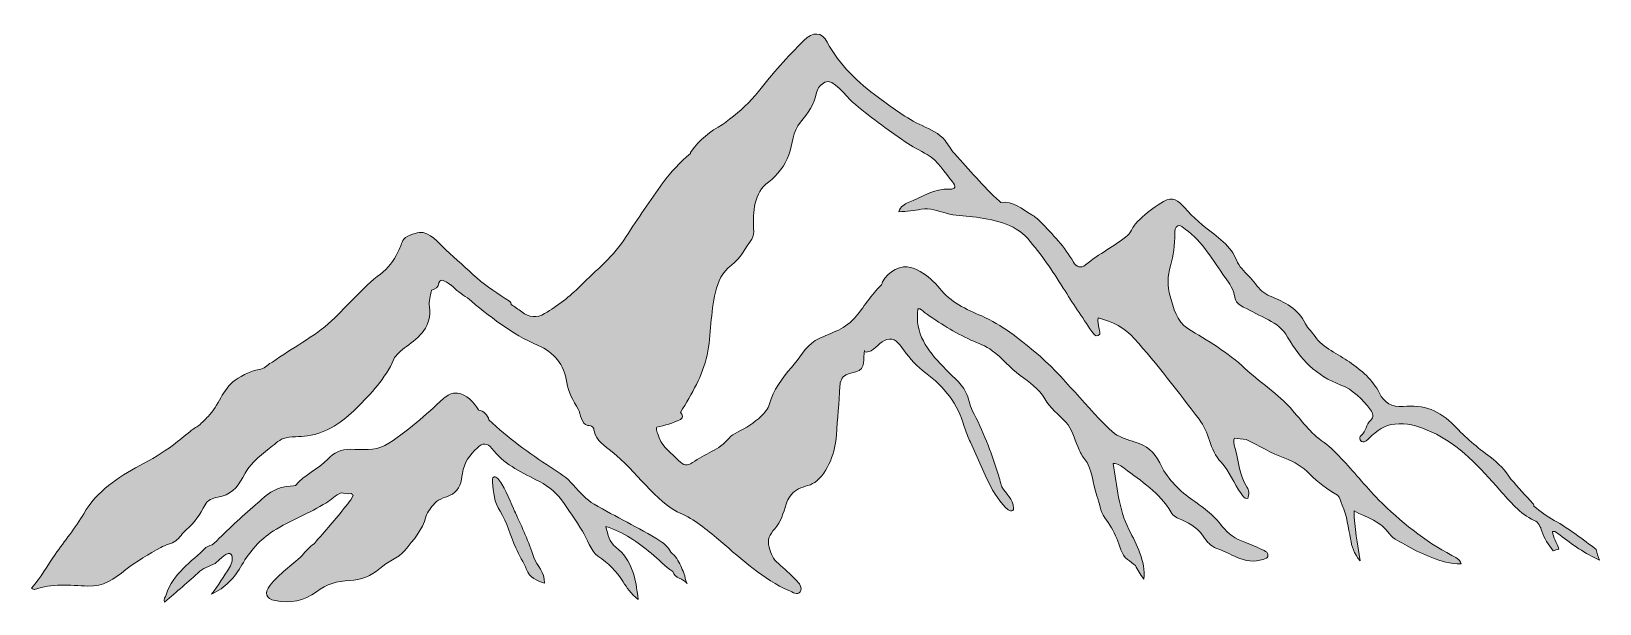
# Model space of a CAD drawing. Header units: inches. Extents: x 48 to 702, y -494 to -256.
import ezdxf

# ---------------------------------------------------------------- set-up
doc = ezdxf.new("R2010")
doc.units = ezdxf.units.IN
doc.header["$MEASUREMENT"] = 0
doc.layers.add('Layer 1', color=7, linetype='Continuous')

msp = doc.modelspace()

# ---------------------------------------------------------------- hatches: boundary and pattern name
at = {"layer": 'Layer 1', "true_color": 0xffffff}
h = msp.add_hatch(color=7, dxfattribs=at)
h.dxf.hatch_style = 2
edge = h.paths.add_edge_path()
edge.add_spline(control_points=[(257.53, -474.74), (258.74, -478.32), (262.29, -480.87), (261.91, -485.47), (258.6, -484.49), (255.89, -483.16), (254.49, -479.82), (253.2, -476.73), (251.43, -473.85), (250.01, -470.82), (247.67, -465.79), (246.5, -460.2), (243.46, -455.53), (240.98, -451.72), (240.66, -447.59), (240.28, -443.36), (240.21, -442.59), (240.03, -441.49), (241.03, -441.24), (241.91, -441.02), (243.05, -442.32), (244.22, -444.25), (246.62, -448.21), (249.14, -454.8), (249.83, -456.24), (252.71, -462.27), (255.4, -468.4), (257.53, -474.74)], knot_values=[0, 0, 0, 0, 1, 1, 1, 2, 2, 2, 3, 3, 3, 4, 4, 4, 5, 5, 5, 6, 6, 6, 7, 7, 7, 8, 8, 8, 9, 9, 9, 9], degree=3, periodic=1)
edge = h.paths.add_edge_path()
edge.add_spline(control_points=[(702.05, -475.87), (701.41, -474.47), (700.92, -473.01), (700.65, -471.46), (694.95, -467.19), (689.31, -462.85), (683.09, -459.32), (680.09, -457.61), (677.26, -455.66), (674.67, -453.44), (674.66, -453.04), (674.53, -452.64), (674.19, -452.27), (671.15, -448.92), (668.11, -445.57), (665.07, -442.21), (662.88, -438.53), (659.8, -435.44), (656.39, -432.91), (651.01, -428.92), (645.98, -424.69), (641.45, -419.88), (635.56, -413.62), (628.57, -410.95), (620.08, -411.87), (615.49, -412.37), (612.11, -410.14), (610.2, -406.29), (607.46, -400.74), (602.65, -396.73), (597.66, -393.26), (593.21, -390.16), (586.51, -387.28), (583.39, -382.73), (582.13, -380.89), (580.33, -379.38), (579.34, -377.35), (576.27, -371.11), (570.7, -368.32), (564.61, -365.88), (562.02, -364.85), (560.15, -362.91), (558.46, -360.76), (556.65, -358.46), (554.75, -356.51), (552.76, -354.41), (550.87, -352.4), (550.22, -349.26), (548.48, -346.99), (546.4, -344.28), (543.77, -342.01), (541.07, -339.93), (536.74, -336.57), (532.5, -333.15), (528.9, -328.98), (526.33, -325.99), (523.98, -324.1), (520.17, -326.37), (517.05, -328.24), (514.1, -330.4), (511.39, -332.82), (510.19, -333.89), (509.04, -334.98), (508.04, -336.24), (507.13, -337.39), (506.4, -339.51), (505.33, -340.41), (499.82, -345.06), (493.17, -348.2), (487.66, -352.84), (485.84, -354.37), (483.81, -353.86), (482.56, -351.65), (478.96, -345.28), (473.9, -340.11), (468.85, -334.91), (467.7, -333.72), (466.5, -332.69), (465.17, -331.93), (460.95, -329.56), (457.64, -326.11), (452.23, -326.83), (452.07, -326.66), (451.89, -326.49), (451.7, -326.32), (444.89, -320.24), (439.17, -313.13), (432.96, -306.48), (431.46, -304.86), (430.44, -302.8), (429.06, -301.05), (426.55, -297.92), (422.99, -296.44), (419.43, -294.8), (412.83, -291.76), (407.06, -287.33), (401.23, -283.05), (392.66, -276.77), (385.03, -269.64), (379.92, -260.05), (377.57, -255.64), (374.04, -255.51), (370.1, -259.35), (363.3, -265.99), (357.09, -273.18), (351.16, -280.59), (347.63, -284.99), (343.63, -288.77), (339.14, -292.12), (338.16, -292.84), (337.22, -293.61), (336.28, -294.39), (331.05, -297), (326.64, -300.72), (323.13, -305.53), (322.92, -305.83), (322.83, -306.12), (322.81, -306.39), (318.54, -310.19), (314.59, -314.03), (311.39, -318.62), (306.21, -326.04), (300.89, -333.37), (296.07, -341.02), (290.97, -349.11), (283.59, -354.99), (276.96, -361.58), (272.51, -365.99), (267.52, -369.96), (262.04, -373.15), (258.74, -375.07), (255.63, -374.72), (252.46, -372.4), (251.03, -371.36), (249.56, -370.35), (248.1, -369.35), (248.08, -368.83), (247.85, -368.31), (247.31, -367.94), (242.88, -364.92), (237.82, -361.97), (233.75, -358.3), (229.46, -354.42), (225.15, -350.46), (220.84, -346.57), (217.91, -343.92), (214.12, -338.72), (209.69, -339.36), (207.88, -339.62), (203.74, -340.9), (202.9, -342.7), (202.15, -344.3), (201.65, -346.02), (200.86, -347.6), (199.09, -351.15), (196.65, -354.27), (193.51, -356.65), (186, -362.32), (180.04, -369.71), (173.2, -376.11), (165.79, -383.05), (156.67, -387.35), (148.57, -393.41), (146.81, -393.84), (145.6, -396), (143.67, -396.28), (139.82, -396.84), (136.3, -398.63), (133.01, -400.9), (127.52, -404.68), (126.22, -411.52), (121.63, -416.02), (120.37, -417.25), (119.2, -418.63), (117.86, -419.74), (116.74, -420.68), (115.2, -421.23), (114.17, -422.27), (111.85, -424.12), (109.54, -425.97), (107.2, -427.79), (102.73, -431.25), (98.15, -433.85), (93.17, -436.52), (83.9, -441.49), (75.32, -447.11), (69.81, -456.54), (66.32, -462.52), (61.79, -467.87), (57.87, -473.57), (54.68, -478.19), (51.94, -483.2), (47.95, -487.55), (48.71, -487.91), (49.06, -488.22), (49.26, -488.15), (56.52, -485.46), (64.03, -486.36), (71.45, -486.72), (78, -487.04), (82.58, -483.77), (87.41, -479.87), (91.68, -476.41), (97.16, -473.31), (101.96, -470.62), (103.9, -469.53), (106.45, -469.06), (108.23, -467.84), (109.89, -466.7), (110.92, -464.53), (112.54, -463.25), (116.02, -460.48), (118.27, -456.73), (120.39, -452.84), (121.41, -450.98), (123.51, -450.03), (125.72, -449.66), (130.7, -448.83), (133.9, -445.9), (136.11, -441.41), (138.58, -436.4), (142.82, -432.71), (147.19, -429.39), (148.99, -428.02), (151.01, -425.92), (153.12, -425.21), (156.12, -424.2), (160.01, -424.61), (163.15, -424.12), (171.17, -422.89), (177.9, -418.2), (183.54, -412.58), (189.63, -406.52), (195.57, -400.33), (199.13, -392.15), (199.86, -390.49), (202.25, -388.42), (204.38, -386.88), (209.88, -382.9), (215.08, -378.46), (213.94, -370.34), (213.61, -368), (214.35, -365.72), (214.84, -363.4), (216.36, -363.01), (217.68, -362.13), (217.96, -360.37), (217.97, -360.26), (217.98, -360.16), (217.98, -360.06), (219.04, -358.67), (219.87, -359.19), (222.83, -361.1), (222.93, -361.16), (223, -361.21), (223.09, -361.26), (225.12, -363.33), (227.37, -365.1), (229.82, -366.58), (238.94, -374.24), (248.22, -381.6), (259.32, -386.45), (265.83, -389.3), (270.3, -394.34), (271.29, -401.84), (271.83, -405.92), (274.01, -409.51), (276.01, -413.02), (277.13, -414.98), (277.31, -419.23), (280, -419.73), (280.73, -419.86), (281.56, -419.9), (282.07, -420.44), (282.47, -420.86), (282.57, -421.48), (282.69, -422.04), (283.63, -426.23), (287, -428.29), (290.15, -430.74), (300.4, -438.67), (307.55, -451.4), (319.56, -456.81), (325.57, -459.52), (330.54, -463.92), (335.52, -468.16), (344.17, -475.51), (353.36, -484.1), (363.94, -488.56), (365.45, -489.19), (367.49, -490.86), (368.65, -489.07), (369.69, -487.45), (368.21, -485.45), (366.81, -484.09), (364.44, -481.79), (362.06, -479.47), (359.5, -477.37), (357.28, -475.55), (356.36, -473.16), (355.66, -470.47), (354.83, -467.27), (355.83, -465.33), (357.99, -462.84), (360.59, -459.86), (361.62, -456.3), (362.77, -452.57), (363.5, -450.18), (364.91, -448.05), (367.03, -446.68), (369.39, -445.16), (372.38, -445.1), (374.68, -443.49), (380.31, -439.55), (383.38, -430.32), (383.76, -423.83), (384.15, -417.03), (384.83, -410.24), (385.16, -403.44), (385.25, -401.54), (385.97, -399.59), (387.73, -398.66), (388.98, -397.99), (390.41, -397.79), (391.78, -397.43), (396.47, -396.19), (394.64, -391.86), (395.48, -388.5), (395.12, -389.95), (398.14, -388.66), (398.35, -388.53), (400.74, -387.09), (402.82, -383.94), (405.84, -383.74), (408.61, -383.56), (410.47, -386.47), (411.9, -388.42), (414.47, -391.93), (417.27, -395.21), (420.89, -397.86), (428.62, -403.53), (434.45, -410.74), (437.02, -420.21), (437.5, -421.97), (438.83, -425.14), (439.61, -426.76), (442.79, -433.36), (445.29, -440.27), (448.88, -446.68), (449.42, -447.64), (453.93, -455.03), (456.37, -455.32), (457.18, -455.42), (457.68, -455.22), (457.62, -454.19), (457.43, -450.46), (454.48, -448.25), (452.75, -445.39), (452.35, -444.73), (451.82, -442.03), (451.06, -439.63), (448.23, -430.64), (444.83, -421.93), (440.41, -413.55), (439.24, -411.34), (439.02, -408.39), (437.75, -405.99), (435.44, -401.64), (431.47, -398.7), (428.19, -395.25), (421.72, -388.44), (416.25, -381.47), (417.72, -371.22), (418.98, -370.83), (419.66, -372.06), (420.53, -372.69), (426.64, -377.03), (432.99, -381.09), (439.85, -384.15), (443.05, -385.57), (445.87, -386.5), (448.72, -388.62), (452.92, -391.73), (456.17, -395.75), (460.35, -398.88), (464.17, -401.73), (468.15, -404.48), (470.6, -408.68), (472.84, -412.5), (476.46, -415.22), (479.42, -418.42), (482.06, -421.28), (482.95, -425.09), (484.36, -428.59), (485.08, -430.37), (485.88, -432.07), (487.11, -433.56), (490.7, -437.91), (490.39, -443.98), (492.37, -449.08), (493.51, -452.02), (493.65, -455.62), (495.66, -458.23), (497.69, -460.87), (499.31, -463.8), (500.66, -466.85), (501.96, -469.8), (502.43, -473.59), (505.08, -475.6), (506.22, -476.47), (507.36, -477.33), (508.5, -478.2), (509.22, -480.07), (510.46, -481.88), (511.97, -483.77), (512.69, -476.25), (508.98, -469.62), (505.72, -463.15), (501.37, -454.51), (500.74, -445.04), (499.09, -435.63), (501.19, -435.6), (502.56, -436.67), (503.79, -437.61), (510.87, -443.02), (518.54, -447.83), (523.22, -455.84), (524.21, -457.55), (525.99, -458.44), (527.75, -459.14), (531.72, -460.72), (534.95, -463.09), (537.29, -466.77), (538.79, -469.13), (540.68, -470.44), (543.22, -471.36), (546.24, -472.44), (549.01, -474.08), (552.01, -475.21), (555.7, -476.6), (559.43, -476.73), (563.05, -475.05), (564.2, -474.52), (563.83, -472.65), (562.19, -471.94), (559.48, -470.76), (556.84, -469.38), (554.05, -468.45), (550.2, -467.18), (546.93, -464.86), (544.65, -461.82), (541, -456.96), (536.28, -453.64), (531.45, -450.22), (525.99, -446.35), (521.4, -441.39), (518.56, -435.33), (516.38, -430.66), (512.95, -428.2), (508.37, -426.74), (505.35, -425.78), (502.32, -424.83), (499.68, -423.17), (487.89, -412.54), (478.77, -399.25), (466.51, -389.1), (459.78, -383.53), (452.66, -377.81), (444.35, -374.14), (437.89, -371.3), (431.24, -368.55), (426.77, -362.57), (426.69, -362.47), (426.59, -362.35), (426.48, -362.24), (426.41, -362.15), (426.34, -362.05), (426.27, -361.96), (425.67, -361.2), (425.02, -360.47), (424.25, -359.91), (424.2, -359.84), (424.14, -359.77), (424.07, -359.7), (421.42, -357.12), (418.34, -355.04), (414.81, -353.87), (410.96, -352.61), (405.24, -355.62), (402.95, -359.89), (402.73, -360.3), (402.78, -360.92), (402.48, -361.2), (398.07, -365.27), (395.19, -370.63), (391.2, -375.07), (386.49, -380.31), (380.81, -381.12), (374.93, -384.41), (370.64, -386.81), (368.19, -392.04), (364.98, -395.64), (361.01, -400.1), (357.39, -404.94), (355.83, -410.8), (355.28, -412.85), (353.78, -414.48), (352.27, -415.94), (349.39, -418.71), (346.02, -420.81), (342.46, -422.63), (341.2, -423.27), (339.78, -423.95), (338.94, -425.01), (334.95, -430.1), (328.63, -431.62), (323.69, -435.24), (321.62, -436.76), (319.91, -436.56), (317.9, -434.37), (315.08, -431.3), (311.42, -429.21), (309.78, -424.87), (308.9, -422.53), (308.42, -421.31), (308.88, -420.45), (312.25, -419.8), (315.5, -418.76), (318.66, -417.29), (320.05, -416.64), (319.69, -415.04), (318.68, -414.36), (323.39, -406.43), (327.93, -399.08), (329.77, -390.43), (331.6, -381.79), (331.1, -372.83), (333.3, -364.22), (334.43, -359.77), (335.96, -355.91), (339.97, -352.96), (343.66, -350.24), (345.66, -345.78), (348.42, -342.1), (349.31, -340.92), (349.3, -339.35), (349.19, -337.71), (348.72, -330.8), (349.4, -322.75), (355.35, -318.33), (359.2, -315.47), (362.19, -311.49), (363.88, -307.01), (365.66, -302.32), (365.21, -297.31), (368.72, -293.33), (371.88, -289.76), (374.53, -285.85), (375.45, -281.03), (375.84, -278.98), (377.33, -277.66), (378.88, -276.69), (382.15, -274.67), (388.25, -283.11), (390.35, -284.91), (397.29, -290.86), (404.83, -296.27), (412.34, -301.48), (415.27, -303.51), (418.53, -305.12), (421.64, -306.86), (426.15, -309.39), (428.8, -314.31), (432.12, -318.2), (433.64, -319.98), (433.53, -321.34), (431.04, -321.25), (424.51, -320.99), (419.31, -324.54), (413.68, -326.9), (412.05, -327.59), (410.48, -328.38), (409.77, -330.79), (413.1, -330.41), (416.12, -330.24), (419.07, -329.68), (422.66, -329), (426.05, -330.28), (429.43, -331.3), (433.17, -332.43), (436.79, -332.37), (440.63, -332.8), (448.73, -333.72), (458, -335.58), (463.5, -341.91), (469.09, -348.32), (473.87, -355.31), (478.35, -362.54), (482.13, -368.66), (486.21, -374.6), (490.23, -380.57), (490.85, -381.48), (491.71, -382.95), (492.95, -382.34), (494.17, -381.75), (493.44, -380.2), (493.23, -379.12), (492.99, -377.84), (492.63, -376.61), (492.88, -374.97), (498.96, -376.27), (504.11, -379.23), (508.03, -383.6), (517.62, -394.29), (526.19, -405.82), (535.02, -417.14), (537.18, -419.91), (538.21, -422.94), (539.26, -426.07), (540.36, -429.37), (541.76, -432.5), (544.13, -435.07), (547.7, -438.96), (549.59, -443.9), (552.55, -448.18), (553.21, -449.13), (553.69, -450.29), (555.25, -450.25), (555.94, -448.65), (555.76, -446.6), (555.03, -445.56), (551.59, -440.65), (551.65, -434.78), (550.05, -429.37), (549.44, -427.3), (549.27, -425.94), (549.71, -425.06), (551.33, -425.23), (552.94, -425.4), (554.56, -425.57), (559.97, -428.16), (565.06, -431.4), (570.74, -433.44), (574.69, -434.86), (578.23, -436.96), (581.15, -440.06), (584.5, -443.62), (588.5, -446.32), (592.66, -448.88), (593.76, -449.55), (594.1, -451.54), (594.7, -452.96), (596.61, -457.47), (597.29, -462.3), (598.13, -467.07), (598.67, -470.1), (599.46, -473.02), (602.1, -476.24), (601.2, -468.9), (599.66, -462.45), (599.61, -455.36), (605.06, -458.32), (610.75, -459.69), (614.34, -464.88), (616.02, -467.32), (619.21, -468.4), (621.78, -469.94), (625.1, -471.93), (628.55, -473.41), (632.02, -474.85), (635.83, -476.43), (639.84, -477.46), (644.31, -477.5), (643.68, -475.29), (641.83, -474.68), (640.42, -473.94), (628.92, -467.9), (618.98, -459.83), (609.84, -450.72), (607, -447.89), (604.44, -444.78), (601.75, -441.8), (596.74, -436.28), (592.13, -430.4), (585.96, -425.98), (580.57, -422.11), (576.85, -416.5), (572.36, -411.71), (566.81, -405.8), (559.96, -401.5), (554.13, -395.99), (546.99, -389.24), (538.49, -384.5), (530.25, -379.32), (525.54, -376.36), (524.37, -370.88), (522.94, -365.89), (521.75, -361.72), (521.76, -357.41), (523.07, -353.25), (524.44, -348.89), (524.87, -344.44), (524.83, -339.92), (524.81, -338.55), (524.96, -337.18), (526.15, -336.6), (527.4, -335.98), (528.26, -337.3), (529.21, -337.96), (536.59, -343.17), (540.71, -351.09), (545.9, -358.11), (547.72, -360.58), (549.37, -363.1), (549.84, -366.27), (550.13, -368.29), (551.67, -369.52), (553.43, -370.42), (556.91, -372.2), (560.38, -373.99), (563.87, -375.74), (567.22, -377.41), (570.02, -379.59), (571.93, -382.97), (577.07, -392.08), (583.85, -399.12), (594.12, -402.93), (599.03, -404.76), (603.16, -408.91), (606.54, -413.28), (607.57, -414.62), (607.91, -416.31), (606.61, -417.5), (604.63, -419.31), (604.61, -422.24), (602.57, -423.96), (601.28, -425.04), (602.27, -426.83), (603.83, -426.59), (604.95, -426.42), (606.24, -424.72), (607.05, -424.01), (610.79, -420.76), (613.47, -419.2), (618.44, -419.06), (623.2, -418.91), (627.4, -420.41), (631.81, -422.39), (643.84, -427.79), (651.98, -437.35), (660.48, -446.77), (664.7, -451.45), (668.73, -456.56), (674.71, -459.33), (676.62, -460.22), (677.38, -461.97), (677.93, -463.8), (678.85, -466.9), (680.68, -469.37), (682.71, -472.03), (683.45, -471.75), (684.21, -471.51), (684.98, -471.34), (684.5, -468.67), (682.5, -466.58), (682.38, -463.9), (683.74, -463.84), (684.56, -464.75), (685.41, -465.39), (690.66, -469.36), (695.94, -473.27), (702.05, -475.87)], knot_values=[0, 0, 0, 0, 1, 1, 1, 2, 2, 2, 3, 3, 3, 4, 4, 4, 5, 5, 5, 6, 6, 6, 7, 7, 7, 8, 8, 8, 9, 9, 9, 10, 10, 10, 11, 11, 11, 12, 12, 12, 13, 13, 13, 14, 14, 14, 15, 15, 15, 16, 16, 16, 17, 17, 17, 18, 18, 18, 19, 19, 19, 20, 20, 20, 21, 21, 21, 22, 22, 22, 23, 23, 23, 24, 24, 24, 25, 25, 25, 26, 26, 26, 27, 27, 27, 28, 28, 28, 29, 29, 29, 30, 30, 30, 31, 31, 31, 32, 32, 32, 33, 33, 33, 34, 34, 34, 35, 35, 35, 36, 36, 36, 37, 37, 37, 38, 38, 38, 39, 39, 39, 40, 40, 40, 41, 41, 41, 42, 42, 42, 43, 43, 43, 44, 44, 44, 45, 45, 45, 46, 46, 46, 47, 47, 47, 48, 48, 48, 49, 49, 49, 50, 50, 50, 51, 51, 51, 52, 52, 52, 53, 53, 53, 54, 54, 54, 55, 55, 55, 56, 56, 56, 57, 57, 57, 58, 58, 58, 59, 59, 59, 60, 60, 60, 61, 61, 61, 62, 62, 62, 63, 63, 63, 64, 64, 64, 65, 65, 65, 66, 66, 66, 67, 67, 67, 68, 68, 68, 69, 69, 69, 70, 70, 70, 71, 71, 71, 72, 72, 72, 73, 73, 73, 74, 74, 74, 75, 75, 75, 76, 76, 76, 77, 77, 77, 78, 78, 78, 79, 79, 79, 80, 80, 80, 81, 81, 81, 82, 82, 82, 83, 83, 83, 84, 84, 84, 85, 85, 85, 86, 86, 86, 87, 87, 87, 88, 88, 88, 89, 89, 89, 90, 90, 90, 91, 91, 91, 92, 92, 92, 93, 93, 93, 94, 94, 94, 95, 95, 95, 96, 96, 96, 97, 97, 97, 98, 98, 98, 99, 99, 99, 100, 100, 100, 101, 101, 101, 102, 102, 102, 103, 103, 103, 104, 104, 104, 105, 105, 105, 106, 106, 106, 107, 107, 107, 108, 108, 108, 109, 109, 109, 110, 110, 110, 111, 111, 111, 112, 112, 112, 113, 113, 113, 114, 114, 114, 115, 115, 115, 116, 116, 116, 117, 117, 117, 118, 118, 118, 119, 119, 119, 120, 120, 120, 121, 121, 121, 122, 122, 122, 123, 123, 123, 124, 124, 124, 125, 125, 125, 126, 126, 126, 127, 127, 127, 128, 128, 128, 129, 129, 129, 130, 130, 130, 131, 131, 131, 132, 132, 132, 133, 133, 133, 134, 134, 134, 135, 135, 135, 136, 136, 136, 137, 137, 137, 138, 138, 138, 139, 139, 139, 140, 140, 140, 141, 141, 141, 142, 142, 142, 143, 143, 143, 144, 144, 144, 145, 145, 145, 146, 146, 146, 147, 147, 147, 148, 148, 148, 149, 149, 149, 150, 150, 150, 151, 151, 151, 152, 152, 152, 153, 153, 153, 154, 154, 154, 155, 155, 155, 156, 156, 156, 157, 157, 157, 158, 158, 158, 159, 159, 159, 160, 160, 160, 161, 161, 161, 162, 162, 162, 163, 163, 163, 164, 164, 164, 165, 165, 165, 166, 166, 166, 167, 167, 167, 168, 168, 168, 169, 169, 169, 170, 170, 170, 171, 171, 171, 172, 172, 172, 173, 173, 173, 174, 174, 174, 175, 175, 175, 176, 176, 176, 177, 177, 177, 178, 178, 178, 179, 179, 179, 180, 180, 180, 181, 181, 181, 182, 182, 182, 183, 183, 183, 184, 184, 184, 185, 185, 185, 186, 186, 186, 187, 187, 187, 188, 188, 188, 189, 189, 189, 190, 190, 190, 191, 191, 191, 192, 192, 192, 193, 193, 193, 194, 194, 194, 195, 195, 195, 196, 196, 196, 197, 197, 197, 198, 198, 198, 199, 199, 199, 200, 200, 200, 201, 201, 201, 202, 202, 202, 203, 203, 203, 204, 204, 204, 205, 205, 205, 206, 206, 206, 207, 207, 207, 208, 208, 208, 209, 209, 209, 210, 210, 210, 211, 211, 211, 212, 212, 212, 213, 213, 213, 214, 214, 214, 215, 215, 215, 216, 216, 216, 217, 217, 217, 218, 218, 218, 219, 219, 219, 220, 220, 220, 221, 221, 221, 222, 222, 222, 223, 223, 223, 224, 224, 224, 225, 225, 225, 226, 226, 226, 227, 227, 227, 228, 228, 228, 229, 229, 229, 230, 230, 230, 231, 231, 231, 232, 232, 232, 233, 233, 233, 234, 234, 234, 235, 235, 235, 236, 236, 236, 237, 237, 237, 238, 238, 238, 239, 239, 239, 240, 240, 240, 241, 241, 241, 242, 242, 242, 243, 243, 243, 244, 244, 244, 245, 245, 245, 246, 246, 246, 247, 247, 247, 248, 248, 248, 249, 249, 249, 250, 250, 250, 251, 251, 251, 252, 252, 252, 253, 253, 253, 254, 254, 254, 255, 255, 255, 256, 256, 256, 257, 257, 257, 257], degree=3, periodic=1)
edge = h.paths.add_edge_path()
edge.add_spline(control_points=[(318.77, -478.28), (317.84, -476.16), (316.84, -474.32), (314.66, -472.55), (313.74, -470.74), (312.22, -469.18), (310.06, -467.83), (301.2, -462.29), (291.73, -457.87), (282.71, -452.63), (279.35, -450.68), (276.72, -447.57), (274.08, -444.67), (271.24, -441.53), (268.27, -439.46), (264.74, -437.23), (255.62, -431.46), (246.68, -424.81), (238.76, -417.47), (238.76, -417.45), (238.76, -417.44), (238.75, -417.42), (238.41, -415.36), (236.56, -413.76), (234.57, -413.34), (234.51, -413.33), (234.46, -413.33), (234.41, -413.32), (232.65, -409.84), (229.23, -406.87), (225.72, -406.35), (223.41, -406.02), (221.55, -407.1), (219.91, -408.53), (216.07, -411.87), (212.44, -415.52), (208.44, -418.67), (204.36, -421.88), (199.96, -425.57), (195.41, -428.08), (191.15, -430.44), (185.73, -429.8), (181.07, -429.72), (177.21, -429.66), (174.13, -431.07), (171.58, -433.78), (167.53, -438.09), (161.81, -440.35), (158.09, -444.77), (157.77, -445.14), (154.24, -445.13), (153.55, -445.3), (151.95, -445.67), (150.4, -446.25), (148.93, -446.99), (146.01, -448.48), (143.92, -450.79), (141.45, -452.86), (135.45, -457.91), (129.81, -463.35), (124.22, -468.85), (123.04, -470.02), (121.6, -469.79), (120.79, -470.61), (114.75, -476.75), (106.9, -481.39), (104.17, -490.31), (103.87, -491.29), (103, -492.16), (103.54, -493.4), (108.48, -489.11), (113.47, -484.93), (118.25, -480.53), (120.22, -478.71), (123.3, -478.45), (125.37, -476.68), (126.12, -476.04), (130.19, -471.7), (131.28, -473.49), (132.1, -474.84), (131.71, -477.09), (130.57, -478.92), (128.21, -482.7), (125.96, -486.53), (123.11, -490.04), (128.86, -487.58), (132.73, -483.15), (135.76, -477.89), (139.07, -472.16), (143.3, -467.39), (148.93, -463.76), (155.98, -459.22), (163.93, -456.39), (171.03, -451.96), (173.1, -450.67), (174.79, -448.8), (177.15, -447.91), (178.33, -448.08), (180.01, -448.41), (181.28, -448.09), (181.59, -448.32), (181.88, -448.56), (182.18, -448.8), (181.66, -450.12), (180.78, -451.39), (179.89, -452.48), (175.63, -457.72), (171.35, -462.96), (166.78, -467.94), (166.45, -468.3), (166.19, -468.68), (165.97, -469.06), (164, -470.45), (162.3, -472.1), (160.89, -474.02), (156.43, -478.15), (151.29, -481.55), (147.5, -486.4), (144.96, -489.64), (145.6, -491.97), (149.62, -492.78), (155.83, -494.03), (161.73, -492.97), (166.83, -489.11), (170.98, -485.96), (175.52, -484.51), (180.69, -484.41), (185.45, -484.31), (189.61, -482.61), (193.28, -479.36), (196.48, -476.54), (200.84, -475.28), (203.7, -471.84), (207.28, -467.55), (211.09, -463.36), (212.51, -457.84), (213.13, -455.48), (214.83, -453.92), (216.24, -452.18), (217.85, -450.21), (221.44, -449.61), (223.54, -448.35), (226.66, -446.5), (227.28, -443.12), (227.73, -439.82), (228.38, -435.14), (230.84, -432.02), (233.96, -429.05), (236.06, -427.05), (238.19, -426.94), (240.03, -429.35), (244.81, -435.61), (251.59, -438.94), (258.39, -442.39), (262.43, -444.43), (266.21, -446.82), (269.06, -450.76), (272.14, -454.99), (275, -459.38), (277.82, -463.79), (279.79, -466.87), (281.18, -472.12), (284.2, -474.24), (288.75, -477.42), (291.8, -480.18), (294.77, -484.95), (296.31, -487.44), (298.03, -489.75), (301, -492.37), (300.15, -483.42), (298.47, -475.88), (291.75, -470.52), (289.01, -468.34), (288.34, -465.41), (287.62, -461.83), (295, -464.32), (300.9, -468.34), (306.44, -473.01), (309.38, -475.49), (312.27, -478.54), (315.5, -480.63), (316.2, -483.62), (319.89, -483.43), (321.41, -485.68), (320.75, -484.7), (320.64, -482.54), (320.1, -481.35), (319.6, -480.25), (319.19, -479.24), (318.77, -478.28)], knot_values=[0, 0, 0, 0, 1, 1, 1, 2, 2, 2, 3, 3, 3, 4, 4, 4, 5, 5, 5, 6, 6, 6, 7, 7, 7, 8, 8, 8, 9, 9, 9, 10, 10, 10, 11, 11, 11, 12, 12, 12, 13, 13, 13, 14, 14, 14, 15, 15, 15, 16, 16, 16, 17, 17, 17, 18, 18, 18, 19, 19, 19, 20, 20, 20, 21, 21, 21, 22, 22, 22, 23, 23, 23, 24, 24, 24, 25, 25, 25, 26, 26, 26, 27, 27, 27, 28, 28, 28, 29, 29, 29, 30, 30, 30, 31, 31, 31, 32, 32, 32, 33, 33, 33, 34, 34, 34, 35, 35, 35, 36, 36, 36, 37, 37, 37, 38, 38, 38, 39, 39, 39, 40, 40, 40, 41, 41, 41, 42, 42, 42, 43, 43, 43, 44, 44, 44, 45, 45, 45, 46, 46, 46, 47, 47, 47, 48, 48, 48, 49, 49, 49, 50, 50, 50, 51, 51, 51, 52, 52, 52, 53, 53, 53, 54, 54, 54, 55, 55, 55, 56, 56, 56, 57, 57, 57, 58, 58, 58, 59, 59, 59, 60, 60, 60, 61, 61, 61, 62, 62, 62, 63, 63, 63, 63], degree=3, periodic=1)

# ---------------------------------------------------------------- linework, layer by layer
at = {"layer": 'Layer 1', "lineweight": 0}
for points, knots in [([(702.05, -475.87), (701.41, -474.47), (700.92, -473.01), (700.65, -471.46), (694.95, -467.19), (689.31, -462.85), (683.09, -459.32), (680.09, -457.61), (677.26, -455.66), (674.67, -453.44), (674.66, -453.04), (674.53, -452.64), (674.19, -452.27), (671.15, -448.92), (668.11, -445.57), (665.07, -442.21), (662.88, -438.53), (659.8, -435.44), (656.39, -432.91), (651.01, -428.92), (645.98, -424.69), (641.45, -419.88), (635.56, -413.62), (628.57, -410.95), (620.08, -411.87), (615.49, -412.37), (612.11, -410.14), (610.2, -406.29), (607.46, -400.74), (602.65, -396.73), (597.66, -393.26), (593.21, -390.16), (586.51, -387.28), (583.39, -382.73), (582.13, -380.89), (580.33, -379.38), (579.34, -377.35), (576.27, -371.11), (570.7, -368.32), (564.61, -365.88), (562.02, -364.85), (560.15, -362.91), (558.46, -360.76), (556.65, -358.46), (554.75, -356.51), (552.76, -354.41), (550.87, -352.4), (550.22, -349.26), (548.48, -346.99), (546.4, -344.28), (543.77, -342.01), (541.07, -339.93), (536.74, -336.57), (532.5, -333.15), (528.9, -328.98), (526.33, -325.99), (523.98, -324.1), (520.17, -326.37), (517.05, -328.24), (514.1, -330.4), (511.39, -332.82), (510.19, -333.89), (509.04, -334.98), (508.04, -336.24), (507.13, -337.39), (506.4, -339.51), (505.33, -340.41), (499.82, -345.06), (493.17, -348.2), (487.66, -352.84), (485.84, -354.37), (483.81, -353.86), (482.56, -351.65), (478.96, -345.28), (473.9, -340.11), (468.85, -334.91), (467.7, -333.72), (466.5, -332.69), (465.17, -331.93), (460.95, -329.56), (457.64, -326.11), (452.23, -326.83), (452.07, -326.66), (451.89, -326.49), (451.7, -326.32), (444.89, -320.24), (439.17, -313.13), (432.96, -306.48), (431.46, -304.86), (430.44, -302.8), (429.06, -301.05), (426.55, -297.92), (422.99, -296.44), (419.43, -294.8), (412.83, -291.76), (407.06, -287.33), (401.23, -283.05), (392.66, -276.77), (385.03, -269.64), (379.92, -260.05), (377.57, -255.64), (374.04, -255.51), (370.1, -259.35), (363.3, -265.99), (357.09, -273.18), (351.16, -280.59), (347.63, -284.99), (343.63, -288.77), (339.14, -292.12), (338.16, -292.84), (337.22, -293.61), (336.28, -294.39), (331.05, -297), (326.64, -300.72), (323.13, -305.53), (322.92, -305.83), (322.83, -306.12), (322.81, -306.39), (318.54, -310.19), (314.59, -314.03), (311.39, -318.62), (306.21, -326.04), (300.89, -333.37), (296.07, -341.02), (290.97, -349.11), (283.59, -354.99), (276.96, -361.58), (272.51, -365.99), (267.52, -369.96), (262.04, -373.15), (258.74, -375.07), (255.63, -374.72), (252.46, -372.4), (251.03, -371.36), (249.56, -370.35), (248.1, -369.35), (248.08, -368.83), (247.85, -368.31), (247.31, -367.94), (242.88, -364.92), (237.82, -361.97), (233.75, -358.3), (229.46, -354.42), (225.15, -350.46), (220.84, -346.57), (217.91, -343.92), (214.12, -338.72), (209.69, -339.36), (207.88, -339.62), (203.74, -340.9), (202.9, -342.7), (202.15, -344.3), (201.65, -346.02), (200.86, -347.6), (199.09, -351.15), (196.65, -354.27), (193.51, -356.65), (186, -362.32), (180.04, -369.71), (173.2, -376.11), (165.79, -383.05), (156.67, -387.35), (148.57, -393.41), (146.81, -393.84), (145.6, -396), (143.67, -396.28), (139.82, -396.84), (136.3, -398.63), (133.01, -400.9), (127.52, -404.68), (126.22, -411.52), (121.63, -416.02), (120.37, -417.25), (119.2, -418.63), (117.86, -419.74), (116.74, -420.68), (115.2, -421.23), (114.17, -422.27), (111.85, -424.12), (109.54, -425.97), (107.2, -427.79), (102.73, -431.25), (98.15, -433.85), (93.17, -436.52), (83.9, -441.49), (75.32, -447.11), (69.81, -456.54), (66.32, -462.52), (61.79, -467.87), (57.87, -473.57), (54.68, -478.19), (51.94, -483.2), (47.95, -487.55), (48.71, -487.91), (49.06, -488.22), (49.26, -488.15), (56.52, -485.46), (64.03, -486.36), (71.45, -486.72), (78, -487.04), (82.58, -483.77), (87.41, -479.87), (91.68, -476.41), (97.16, -473.31), (101.96, -470.62), (103.9, -469.53), (106.45, -469.06), (108.23, -467.84), (109.89, -466.7), (110.92, -464.53), (112.54, -463.25), (116.02, -460.48), (118.27, -456.73), (120.39, -452.84), (121.41, -450.98), (123.51, -450.03), (125.72, -449.66), (130.7, -448.83), (133.9, -445.9), (136.11, -441.41), (138.58, -436.4), (142.82, -432.71), (147.19, -429.39), (148.99, -428.02), (151.01, -425.92), (153.12, -425.21), (156.12, -424.2), (160.01, -424.61), (163.15, -424.12), (171.17, -422.89), (177.9, -418.2), (183.54, -412.58), (189.63, -406.52), (195.57, -400.33), (199.13, -392.15), (199.86, -390.49), (202.25, -388.42), (204.38, -386.88), (209.88, -382.9), (215.08, -378.46), (213.94, -370.34), (213.61, -368), (214.35, -365.72), (214.84, -363.4), (216.36, -363.01), (217.68, -362.13), (217.96, -360.37), (217.97, -360.26), (217.98, -360.16), (217.98, -360.06), (219.04, -358.67), (219.87, -359.19), (222.83, -361.1), (222.93, -361.16), (223, -361.21), (223.09, -361.26), (225.12, -363.33), (227.37, -365.1), (229.82, -366.58), (238.94, -374.24), (248.22, -381.6), (259.32, -386.45), (265.83, -389.3), (270.3, -394.34), (271.29, -401.84), (271.83, -405.92), (274.01, -409.51), (276.01, -413.02), (277.13, -414.98), (277.31, -419.23), (280, -419.73), (280.73, -419.86), (281.56, -419.9), (282.07, -420.44), (282.47, -420.86), (282.57, -421.48), (282.69, -422.04), (283.63, -426.23), (287, -428.29), (290.15, -430.74), (300.4, -438.67), (307.55, -451.4), (319.56, -456.81), (325.57, -459.52), (330.54, -463.92), (335.52, -468.16), (344.17, -475.51), (353.36, -484.1), (363.94, -488.56), (365.45, -489.19), (367.49, -490.86), (368.65, -489.07), (369.69, -487.45), (368.21, -485.45), (366.81, -484.09), (364.44, -481.79), (362.06, -479.47), (359.5, -477.37), (357.28, -475.55), (356.36, -473.16), (355.66, -470.47), (354.83, -467.27), (355.83, -465.33), (357.99, -462.84), (360.59, -459.86), (361.62, -456.3), (362.77, -452.57), (363.5, -450.18), (364.91, -448.05), (367.03, -446.68), (369.39, -445.16), (372.38, -445.1), (374.68, -443.49), (380.31, -439.55), (383.38, -430.32), (383.76, -423.83), (384.15, -417.03), (384.83, -410.24), (385.16, -403.44), (385.25, -401.54), (385.97, -399.59), (387.73, -398.66), (388.98, -397.99), (390.41, -397.79), (391.78, -397.43), (396.47, -396.19), (394.64, -391.86), (395.48, -388.5), (395.12, -389.95), (398.14, -388.66), (398.35, -388.53), (400.74, -387.09), (402.82, -383.94), (405.84, -383.74), (408.61, -383.56), (410.47, -386.47), (411.9, -388.42), (414.47, -391.93), (417.27, -395.21), (420.89, -397.86), (428.62, -403.53), (434.45, -410.74), (437.02, -420.21), (437.5, -421.97), (438.83, -425.14), (439.61, -426.76), (442.79, -433.36), (445.29, -440.27), (448.88, -446.68), (449.42, -447.64), (453.93, -455.03), (456.37, -455.32), (457.18, -455.42), (457.68, -455.22), (457.62, -454.19), (457.43, -450.46), (454.48, -448.25), (452.75, -445.39), (452.35, -444.73), (451.82, -442.03), (451.06, -439.63), (448.23, -430.64), (444.83, -421.93), (440.41, -413.55), (439.24, -411.34), (439.02, -408.39), (437.75, -405.99), (435.44, -401.64), (431.47, -398.7), (428.19, -395.25), (421.72, -388.44), (416.25, -381.47), (417.72, -371.22), (418.98, -370.83), (419.66, -372.06), (420.53, -372.69), (426.64, -377.03), (432.99, -381.09), (439.85, -384.15), (443.05, -385.57), (445.87, -386.5), (448.72, -388.62), (452.92, -391.73), (456.17, -395.75), (460.35, -398.88), (464.17, -401.73), (468.15, -404.48), (470.6, -408.68), (472.84, -412.5), (476.46, -415.22), (479.42, -418.42), (482.06, -421.28), (482.95, -425.09), (484.36, -428.59), (485.08, -430.37), (485.88, -432.07), (487.11, -433.56), (490.7, -437.91), (490.39, -443.98), (492.37, -449.08), (493.51, -452.02), (493.65, -455.62), (495.66, -458.23), (497.69, -460.87), (499.31, -463.8), (500.66, -466.85), (501.96, -469.8), (502.43, -473.59), (505.08, -475.6), (506.22, -476.47), (507.36, -477.33), (508.5, -478.2), (509.22, -480.07), (510.46, -481.88), (511.97, -483.77), (512.69, -476.25), (508.98, -469.62), (505.72, -463.15), (501.37, -454.51), (500.74, -445.04), (499.09, -435.63), (501.19, -435.6), (502.56, -436.67), (503.79, -437.61), (510.87, -443.02), (518.54, -447.83), (523.22, -455.84), (524.21, -457.55), (525.99, -458.44), (527.75, -459.14), (531.72, -460.72), (534.95, -463.09), (537.29, -466.77), (538.79, -469.13), (540.68, -470.44), (543.22, -471.36), (546.24, -472.44), (549.01, -474.08), (552.01, -475.21), (555.7, -476.6), (559.43, -476.73), (563.05, -475.05), (564.2, -474.52), (563.83, -472.65), (562.19, -471.94), (559.48, -470.76), (556.84, -469.38), (554.05, -468.45), (550.2, -467.18), (546.93, -464.86), (544.65, -461.82), (541, -456.96), (536.28, -453.64), (531.45, -450.22), (525.99, -446.35), (521.4, -441.39), (518.56, -435.33), (516.38, -430.66), (512.95, -428.2), (508.37, -426.74), (505.35, -425.78), (502.32, -424.83), (499.68, -423.17), (487.89, -412.54), (478.77, -399.25), (466.51, -389.1), (459.78, -383.53), (452.66, -377.81), (444.35, -374.14), (437.89, -371.3), (431.24, -368.55), (426.77, -362.57), (426.69, -362.47), (426.59, -362.35), (426.48, -362.24), (426.41, -362.15), (426.34, -362.05), (426.27, -361.96), (425.67, -361.2), (425.02, -360.47), (424.25, -359.91), (424.2, -359.84), (424.14, -359.77), (424.07, -359.7), (421.42, -357.12), (418.34, -355.04), (414.81, -353.87), (410.96, -352.61), (405.24, -355.62), (402.95, -359.89), (402.73, -360.3), (402.78, -360.92), (402.48, -361.2), (398.07, -365.27), (395.19, -370.63), (391.2, -375.07), (386.49, -380.31), (380.81, -381.12), (374.93, -384.41), (370.64, -386.81), (368.19, -392.04), (364.98, -395.64), (361.01, -400.1), (357.39, -404.94), (355.83, -410.8), (355.28, -412.85), (353.78, -414.48), (352.27, -415.94), (349.39, -418.71), (346.02, -420.81), (342.46, -422.63), (341.2, -423.27), (339.78, -423.95), (338.94, -425.01), (334.95, -430.1), (328.63, -431.62), (323.69, -435.24), (321.62, -436.76), (319.91, -436.56), (317.9, -434.37), (315.08, -431.3), (311.42, -429.21), (309.78, -424.87), (308.9, -422.53), (308.42, -421.31), (308.88, -420.45), (312.25, -419.8), (315.5, -418.76), (318.66, -417.29), (320.05, -416.64), (319.69, -415.04), (318.68, -414.36), (323.39, -406.43), (327.93, -399.08), (329.77, -390.43), (331.6, -381.79), (331.1, -372.83), (333.3, -364.22), (334.43, -359.77), (335.96, -355.91), (339.97, -352.96), (343.66, -350.24), (345.66, -345.78), (348.42, -342.1), (349.31, -340.92), (349.3, -339.35), (349.19, -337.71), (348.72, -330.8), (349.4, -322.75), (355.35, -318.33), (359.2, -315.47), (362.19, -311.49), (363.88, -307.01), (365.66, -302.32), (365.21, -297.31), (368.72, -293.33), (371.88, -289.76), (374.53, -285.85), (375.45, -281.03), (375.84, -278.98), (377.33, -277.66), (378.88, -276.69), (382.15, -274.67), (388.25, -283.11), (390.35, -284.91), (397.29, -290.86), (404.83, -296.27), (412.34, -301.48), (415.27, -303.51), (418.53, -305.12), (421.64, -306.86), (426.15, -309.39), (428.8, -314.31), (432.12, -318.2), (433.64, -319.98), (433.53, -321.34), (431.04, -321.25), (424.51, -320.99), (419.31, -324.54), (413.68, -326.9), (412.05, -327.59), (410.48, -328.38), (409.77, -330.79), (413.1, -330.41), (416.12, -330.24), (419.07, -329.68), (422.66, -329), (426.05, -330.28), (429.43, -331.3), (433.17, -332.43), (436.79, -332.37), (440.63, -332.8), (448.73, -333.72), (458, -335.58), (463.5, -341.91), (469.09, -348.32), (473.87, -355.31), (478.35, -362.54), (482.13, -368.66), (486.21, -374.6), (490.23, -380.57), (490.85, -381.48), (491.71, -382.95), (492.95, -382.34), (494.17, -381.75), (493.44, -380.2), (493.23, -379.12), (492.99, -377.84), (492.63, -376.61), (492.88, -374.97), (498.96, -376.27), (504.11, -379.23), (508.03, -383.6), (517.62, -394.29), (526.19, -405.82), (535.02, -417.14), (537.18, -419.91), (538.21, -422.94), (539.26, -426.07), (540.36, -429.37), (541.76, -432.5), (544.13, -435.07), (547.7, -438.96), (549.59, -443.9), (552.55, -448.18), (553.21, -449.13), (553.69, -450.29), (555.25, -450.25), (555.94, -448.65), (555.76, -446.6), (555.03, -445.56), (551.59, -440.65), (551.65, -434.78), (550.05, -429.37), (549.44, -427.3), (549.27, -425.94), (549.71, -425.06), (551.33, -425.23), (552.94, -425.4), (554.56, -425.57), (559.97, -428.16), (565.06, -431.4), (570.74, -433.44), (574.69, -434.86), (578.23, -436.96), (581.15, -440.06), (584.5, -443.62), (588.5, -446.32), (592.66, -448.88), (593.76, -449.55), (594.1, -451.54), (594.7, -452.96), (596.61, -457.47), (597.29, -462.3), (598.13, -467.07), (598.67, -470.1), (599.46, -473.02), (602.1, -476.24), (601.2, -468.9), (599.66, -462.45), (599.61, -455.36), (605.06, -458.32), (610.75, -459.69), (614.34, -464.88), (616.02, -467.32), (619.21, -468.4), (621.78, -469.94), (625.1, -471.93), (628.55, -473.41), (632.02, -474.85), (635.83, -476.43), (639.84, -477.46), (644.31, -477.5), (643.68, -475.29), (641.83, -474.68), (640.42, -473.94), (628.92, -467.9), (618.98, -459.83), (609.84, -450.72), (607, -447.89), (604.44, -444.78), (601.75, -441.8), (596.74, -436.28), (592.13, -430.4), (585.96, -425.98), (580.57, -422.11), (576.85, -416.5), (572.36, -411.71), (566.81, -405.8), (559.96, -401.5), (554.13, -395.99), (546.99, -389.24), (538.49, -384.5), (530.25, -379.32), (525.54, -376.36), (524.37, -370.88), (522.94, -365.89), (521.75, -361.72), (521.76, -357.41), (523.07, -353.25), (524.44, -348.89), (524.87, -344.44), (524.83, -339.92), (524.81, -338.55), (524.96, -337.18), (526.15, -336.6), (527.4, -335.98), (528.26, -337.3), (529.21, -337.96), (536.59, -343.17), (540.71, -351.09), (545.9, -358.11), (547.72, -360.58), (549.37, -363.1), (549.84, -366.27), (550.13, -368.29), (551.67, -369.52), (553.43, -370.42), (556.91, -372.2), (560.38, -373.99), (563.87, -375.74), (567.22, -377.41), (570.02, -379.59), (571.93, -382.97), (577.07, -392.08), (583.85, -399.12), (594.12, -402.93), (599.03, -404.76), (603.16, -408.91), (606.54, -413.28), (607.57, -414.62), (607.91, -416.31), (606.61, -417.5), (604.63, -419.31), (604.61, -422.24), (602.57, -423.96), (601.28, -425.04), (602.27, -426.83), (603.83, -426.59), (604.95, -426.42), (606.24, -424.72), (607.05, -424.01), (610.79, -420.76), (613.47, -419.2), (618.44, -419.06), (623.2, -418.91), (627.4, -420.41), (631.81, -422.39), (643.84, -427.79), (651.98, -437.35), (660.48, -446.77), (664.7, -451.45), (668.73, -456.56), (674.71, -459.33), (676.62, -460.22), (677.38, -461.97), (677.93, -463.8), (678.85, -466.9), (680.68, -469.37), (682.71, -472.03), (683.45, -471.75), (684.21, -471.51), (684.98, -471.34), (684.5, -468.67), (682.5, -466.58), (682.38, -463.9), (683.74, -463.84), (684.56, -464.75), (685.41, -465.39), (690.66, -469.36), (695.94, -473.27), (702.05, -475.87)], [0, 0, 0, 0, 1, 1, 1, 2, 2, 2, 3, 3, 3, 4, 4, 4, 5, 5, 5, 6, 6, 6, 7, 7, 7, 8, 8, 8, 9, 9, 9, 10, 10, 10, 11, 11, 11, 12, 12, 12, 13, 13, 13, 14, 14, 14, 15, 15, 15, 16, 16, 16, 17, 17, 17, 18, 18, 18, 19, 19, 19, 20, 20, 20, 21, 21, 21, 22, 22, 22, 23, 23, 23, 24, 24, 24, 25, 25, 25, 26, 26, 26, 27, 27, 27, 28, 28, 28, 29, 29, 29, 30, 30, 30, 31, 31, 31, 32, 32, 32, 33, 33, 33, 34, 34, 34, 35, 35, 35, 36, 36, 36, 37, 37, 37, 38, 38, 38, 39, 39, 39, 40, 40, 40, 41, 41, 41, 42, 42, 42, 43, 43, 43, 44, 44, 44, 45, 45, 45, 46, 46, 46, 47, 47, 47, 48, 48, 48, 49, 49, 49, 50, 50, 50, 51, 51, 51, 52, 52, 52, 53, 53, 53, 54, 54, 54, 55, 55, 55, 56, 56, 56, 57, 57, 57, 58, 58, 58, 59, 59, 59, 60, 60, 60, 61, 61, 61, 62, 62, 62, 63, 63, 63, 64, 64, 64, 65, 65, 65, 66, 66, 66, 67, 67, 67, 68, 68, 68, 69, 69, 69, 70, 70, 70, 71, 71, 71, 72, 72, 72, 73, 73, 73, 74, 74, 74, 75, 75, 75, 76, 76, 76, 77, 77, 77, 78, 78, 78, 79, 79, 79, 80, 80, 80, 81, 81, 81, 82, 82, 82, 83, 83, 83, 84, 84, 84, 85, 85, 85, 86, 86, 86, 87, 87, 87, 88, 88, 88, 89, 89, 89, 90, 90, 90, 91, 91, 91, 92, 92, 92, 93, 93, 93, 94, 94, 94, 95, 95, 95, 96, 96, 96, 97, 97, 97, 98, 98, 98, 99, 99, 99, 100, 100, 100, 101, 101, 101, 102, 102, 102, 103, 103, 103, 104, 104, 104, 105, 105, 105, 106, 106, 106, 107, 107, 107, 108, 108, 108, 109, 109, 109, 110, 110, 110, 111, 111, 111, 112, 112, 112, 113, 113, 113, 114, 114, 114, 115, 115, 115, 116, 116, 116, 117, 117, 117, 118, 118, 118, 119, 119, 119, 120, 120, 120, 121, 121, 121, 122, 122, 122, 123, 123, 123, 124, 124, 124, 125, 125, 125, 126, 126, 126, 127, 127, 127, 128, 128, 128, 129, 129, 129, 130, 130, 130, 131, 131, 131, 132, 132, 132, 133, 133, 133, 134, 134, 134, 135, 135, 135, 136, 136, 136, 137, 137, 137, 138, 138, 138, 139, 139, 139, 140, 140, 140, 141, 141, 141, 142, 142, 142, 143, 143, 143, 144, 144, 144, 145, 145, 145, 146, 146, 146, 147, 147, 147, 148, 148, 148, 149, 149, 149, 150, 150, 150, 151, 151, 151, 152, 152, 152, 153, 153, 153, 154, 154, 154, 155, 155, 155, 156, 156, 156, 157, 157, 157, 158, 158, 158, 159, 159, 159, 160, 160, 160, 161, 161, 161, 162, 162, 162, 163, 163, 163, 164, 164, 164, 165, 165, 165, 166, 166, 166, 167, 167, 167, 168, 168, 168, 169, 169, 169, 170, 170, 170, 171, 171, 171, 172, 172, 172, 173, 173, 173, 174, 174, 174, 175, 175, 175, 176, 176, 176, 177, 177, 177, 178, 178, 178, 179, 179, 179, 180, 180, 180, 181, 181, 181, 182, 182, 182, 183, 183, 183, 184, 184, 184, 185, 185, 185, 186, 186, 186, 187, 187, 187, 188, 188, 188, 189, 189, 189, 190, 190, 190, 191, 191, 191, 192, 192, 192, 193, 193, 193, 194, 194, 194, 195, 195, 195, 196, 196, 196, 197, 197, 197, 198, 198, 198, 199, 199, 199, 200, 200, 200, 201, 201, 201, 202, 202, 202, 203, 203, 203, 204, 204, 204, 205, 205, 205, 206, 206, 206, 207, 207, 207, 208, 208, 208, 209, 209, 209, 210, 210, 210, 211, 211, 211, 212, 212, 212, 213, 213, 213, 214, 214, 214, 215, 215, 215, 216, 216, 216, 217, 217, 217, 218, 218, 218, 219, 219, 219, 220, 220, 220, 221, 221, 221, 222, 222, 222, 223, 223, 223, 224, 224, 224, 225, 225, 225, 226, 226, 226, 227, 227, 227, 228, 228, 228, 229, 229, 229, 230, 230, 230, 231, 231, 231, 232, 232, 232, 233, 233, 233, 234, 234, 234, 235, 235, 235, 236, 236, 236, 237, 237, 237, 238, 238, 238, 239, 239, 239, 240, 240, 240, 241, 241, 241, 242, 242, 242, 243, 243, 243, 244, 244, 244, 245, 245, 245, 246, 246, 246, 247, 247, 247, 248, 248, 248, 249, 249, 249, 250, 250, 250, 251, 251, 251, 252, 252, 252, 253, 253, 253, 254, 254, 254, 255, 255, 255, 256, 256, 256, 257, 257, 257, 257]), ([(318.77, -478.28), (317.84, -476.16), (316.84, -474.32), (314.66, -472.55), (313.74, -470.74), (312.22, -469.18), (310.06, -467.83), (301.2, -462.29), (291.73, -457.87), (282.71, -452.63), (279.35, -450.68), (276.72, -447.57), (274.08, -444.67), (271.24, -441.53), (268.27, -439.46), (264.74, -437.23), (255.62, -431.46), (246.68, -424.81), (238.76, -417.47), (238.76, -417.45), (238.76, -417.44), (238.75, -417.42), (238.41, -415.36), (236.56, -413.76), (234.57, -413.34), (234.51, -413.33), (234.46, -413.33), (234.41, -413.32), (232.65, -409.84), (229.23, -406.87), (225.72, -406.35), (223.41, -406.02), (221.55, -407.1), (219.91, -408.53), (216.07, -411.87), (212.44, -415.52), (208.44, -418.67), (204.36, -421.88), (199.96, -425.57), (195.41, -428.08), (191.15, -430.44), (185.73, -429.8), (181.07, -429.72), (177.21, -429.66), (174.13, -431.07), (171.58, -433.78), (167.53, -438.09), (161.81, -440.35), (158.09, -444.77), (157.77, -445.14), (154.24, -445.13), (153.55, -445.3), (151.95, -445.67), (150.4, -446.25), (148.93, -446.99), (146.01, -448.48), (143.92, -450.79), (141.45, -452.86), (135.45, -457.91), (129.81, -463.35), (124.22, -468.85), (123.04, -470.02), (121.6, -469.79), (120.79, -470.61), (114.75, -476.75), (106.9, -481.39), (104.17, -490.31), (103.87, -491.29), (103, -492.16), (103.54, -493.4), (108.48, -489.11), (113.47, -484.93), (118.25, -480.53), (120.22, -478.71), (123.3, -478.45), (125.37, -476.68), (126.12, -476.04), (130.19, -471.7), (131.28, -473.49), (132.1, -474.84), (131.71, -477.09), (130.57, -478.92), (128.21, -482.7), (125.96, -486.53), (123.11, -490.04), (128.86, -487.58), (132.73, -483.15), (135.76, -477.89), (139.07, -472.16), (143.3, -467.39), (148.93, -463.76), (155.98, -459.22), (163.93, -456.39), (171.03, -451.96), (173.1, -450.67), (174.79, -448.8), (177.15, -447.91), (178.33, -448.08), (180.01, -448.41), (181.28, -448.09), (181.59, -448.32), (181.88, -448.56), (182.18, -448.8), (181.66, -450.12), (180.78, -451.39), (179.89, -452.48), (175.63, -457.72), (171.35, -462.96), (166.78, -467.94), (166.45, -468.3), (166.19, -468.68), (165.97, -469.06), (164, -470.45), (162.3, -472.1), (160.89, -474.02), (156.43, -478.15), (151.29, -481.55), (147.5, -486.4), (144.96, -489.64), (145.6, -491.97), (149.62, -492.78), (155.83, -494.03), (161.73, -492.97), (166.83, -489.11), (170.98, -485.96), (175.52, -484.51), (180.69, -484.41), (185.45, -484.31), (189.61, -482.61), (193.28, -479.36), (196.48, -476.54), (200.84, -475.28), (203.7, -471.84), (207.28, -467.55), (211.09, -463.36), (212.51, -457.84), (213.13, -455.48), (214.83, -453.92), (216.24, -452.18), (217.85, -450.21), (221.44, -449.61), (223.54, -448.35), (226.66, -446.5), (227.28, -443.12), (227.73, -439.82), (228.38, -435.14), (230.84, -432.02), (233.96, -429.05), (236.06, -427.05), (238.19, -426.94), (240.03, -429.35), (244.81, -435.61), (251.59, -438.94), (258.39, -442.39), (262.43, -444.43), (266.21, -446.82), (269.06, -450.76), (272.14, -454.99), (275, -459.38), (277.82, -463.79), (279.79, -466.87), (281.18, -472.12), (284.2, -474.24), (288.75, -477.42), (291.8, -480.18), (294.77, -484.95), (296.31, -487.44), (298.03, -489.75), (301, -492.37), (300.15, -483.42), (298.47, -475.88), (291.75, -470.52), (289.01, -468.34), (288.34, -465.41), (287.62, -461.83), (295, -464.32), (300.9, -468.34), (306.44, -473.01), (309.38, -475.49), (312.27, -478.54), (315.5, -480.63), (316.2, -483.62), (319.89, -483.43), (321.41, -485.68), (320.75, -484.7), (320.64, -482.54), (320.1, -481.35), (319.6, -480.25), (319.19, -479.24), (318.77, -478.28)], [0, 0, 0, 0, 1, 1, 1, 2, 2, 2, 3, 3, 3, 4, 4, 4, 5, 5, 5, 6, 6, 6, 7, 7, 7, 8, 8, 8, 9, 9, 9, 10, 10, 10, 11, 11, 11, 12, 12, 12, 13, 13, 13, 14, 14, 14, 15, 15, 15, 16, 16, 16, 17, 17, 17, 18, 18, 18, 19, 19, 19, 20, 20, 20, 21, 21, 21, 22, 22, 22, 23, 23, 23, 24, 24, 24, 25, 25, 25, 26, 26, 26, 27, 27, 27, 28, 28, 28, 29, 29, 29, 30, 30, 30, 31, 31, 31, 32, 32, 32, 33, 33, 33, 34, 34, 34, 35, 35, 35, 36, 36, 36, 37, 37, 37, 38, 38, 38, 39, 39, 39, 40, 40, 40, 41, 41, 41, 42, 42, 42, 43, 43, 43, 44, 44, 44, 45, 45, 45, 46, 46, 46, 47, 47, 47, 48, 48, 48, 49, 49, 49, 50, 50, 50, 51, 51, 51, 52, 52, 52, 53, 53, 53, 54, 54, 54, 55, 55, 55, 56, 56, 56, 57, 57, 57, 58, 58, 58, 59, 59, 59, 60, 60, 60, 61, 61, 61, 62, 62, 62, 63, 63, 63, 63]), ([(257.53, -474.74), (258.74, -478.32), (262.29, -480.87), (261.91, -485.47), (258.6, -484.49), (255.89, -483.16), (254.49, -479.82), (253.2, -476.73), (251.43, -473.85), (250.01, -470.82), (247.67, -465.79), (246.5, -460.2), (243.46, -455.53), (240.98, -451.72), (240.66, -447.59), (240.28, -443.36), (240.21, -442.59), (240.03, -441.49), (241.03, -441.24), (241.91, -441.02), (243.05, -442.32), (244.22, -444.25), (246.62, -448.21), (249.14, -454.8), (249.83, -456.24), (252.71, -462.27), (255.4, -468.4), (257.53, -474.74)], [0, 0, 0, 0, 1, 1, 1, 2, 2, 2, 3, 3, 3, 4, 4, 4, 5, 5, 5, 6, 6, 6, 7, 7, 7, 8, 8, 8, 9, 9, 9, 9])]:
    msp.add_open_spline(points, degree=3, knots=knots, dxfattribs=at)

doc.saveas('drawing.dxf')
